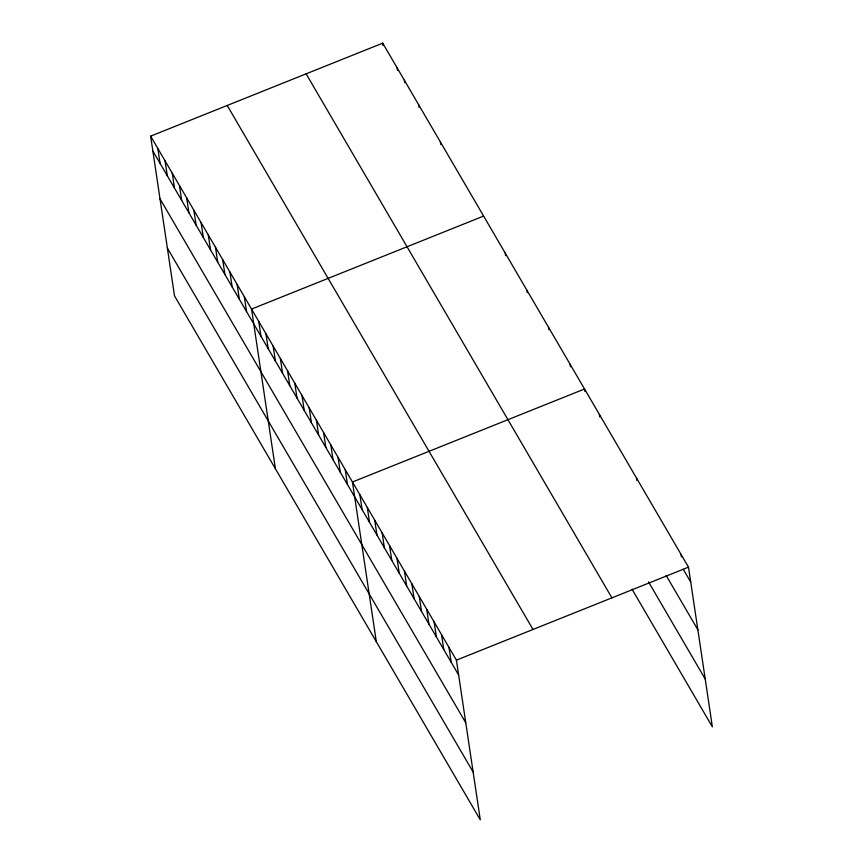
<?xml version="1.0" encoding="UTF-8"?>
<svg xmlns="http://www.w3.org/2000/svg" width="863" height="863" viewBox="0 0 863 863"><rect width="100%" height="100%" fill="white"/><g stroke="black" fill="none" stroke-linecap="round" stroke-linejoin="round"><path stroke-width="1.29" d="M150.637 136.149L456.408 660.152L480.281 819.85L174.499 295.836L150.637 136.149L382.719 43.15L688.501 567.164L712.363 726.851L632.029 589.181M483.625 216.074L251.543 309.073L275.405 468.76M456.408 660.152L688.501 567.164M683.291 569.289L690.724 582.018M666.139 575.438L697.865 629.817M648.512 581.878L705.222 679.062M306.128 73.84L611.91 597.854M227.217 105.459L533 629.472M152.848 151.003L458.631 675.017M160 198.803L465.772 722.806M167.357 248.048L473.14 772.051M681.08 554.434L681.446 556.915M636.516 478.08L636.894 480.551M599.386 414.445L599.763 416.926M584.909 391.478L584.531 388.997L352.449 481.996L376.311 641.684M570.119 364.294L570.486 366.775M548.501 327.239L548.868 329.72M526.872 290.184L527.25 292.665M505.254 253.129L505.621 255.61M440.378 141.964L440.756 144.445M418.76 104.908L419.127 107.39M404.348 80.205L404.715 82.686M397.142 67.853L397.509 70.335M382.719 43.15L383.096 45.631M448.987 647.433L451.209 662.288M441.565 634.704L443.776 649.559M434.132 621.975L436.354 636.84M426.71 609.256L428.933 624.111M419.278 596.527L421.5 611.382M411.856 583.798L414.078 598.663M404.434 571.079L406.646 585.934M397.002 558.35L399.224 573.205M389.58 545.621L391.802 560.475M382.147 532.892L384.369 547.757M374.725 520.173L376.948 535.028M367.304 507.444L369.515 522.298M359.871 494.715L362.093 509.58M345.243 469.645L347.455 484.499M338.026 457.293L340.249 472.147M330.82 444.941L333.042 459.796M323.614 432.59L325.836 447.444M316.408 420.238L318.63 435.092M309.202 407.886L311.424 422.741M301.996 395.534L304.218 410.389M294.79 383.183L297.001 398.037M287.573 370.831L289.795 385.685M280.367 358.479L282.589 373.334M273.161 346.128L275.383 360.982M265.955 333.776L268.177 348.63M258.749 321.424L260.971 336.279M244.337 296.721L246.548 311.575M237.12 284.369L239.342 299.224M229.914 272.018L232.136 286.872M222.708 259.666L224.93 274.52M215.502 247.314L217.724 262.169M208.296 234.963L210.518 249.817M201.09 222.611L203.301 237.465M193.873 210.259L196.095 225.114M186.667 197.907L188.889 212.762M179.461 185.556L181.683 200.41M172.255 173.204L174.477 188.058M165.049 160.852L167.271 175.707M157.843 148.501L160.065 163.355"/></g></svg>
